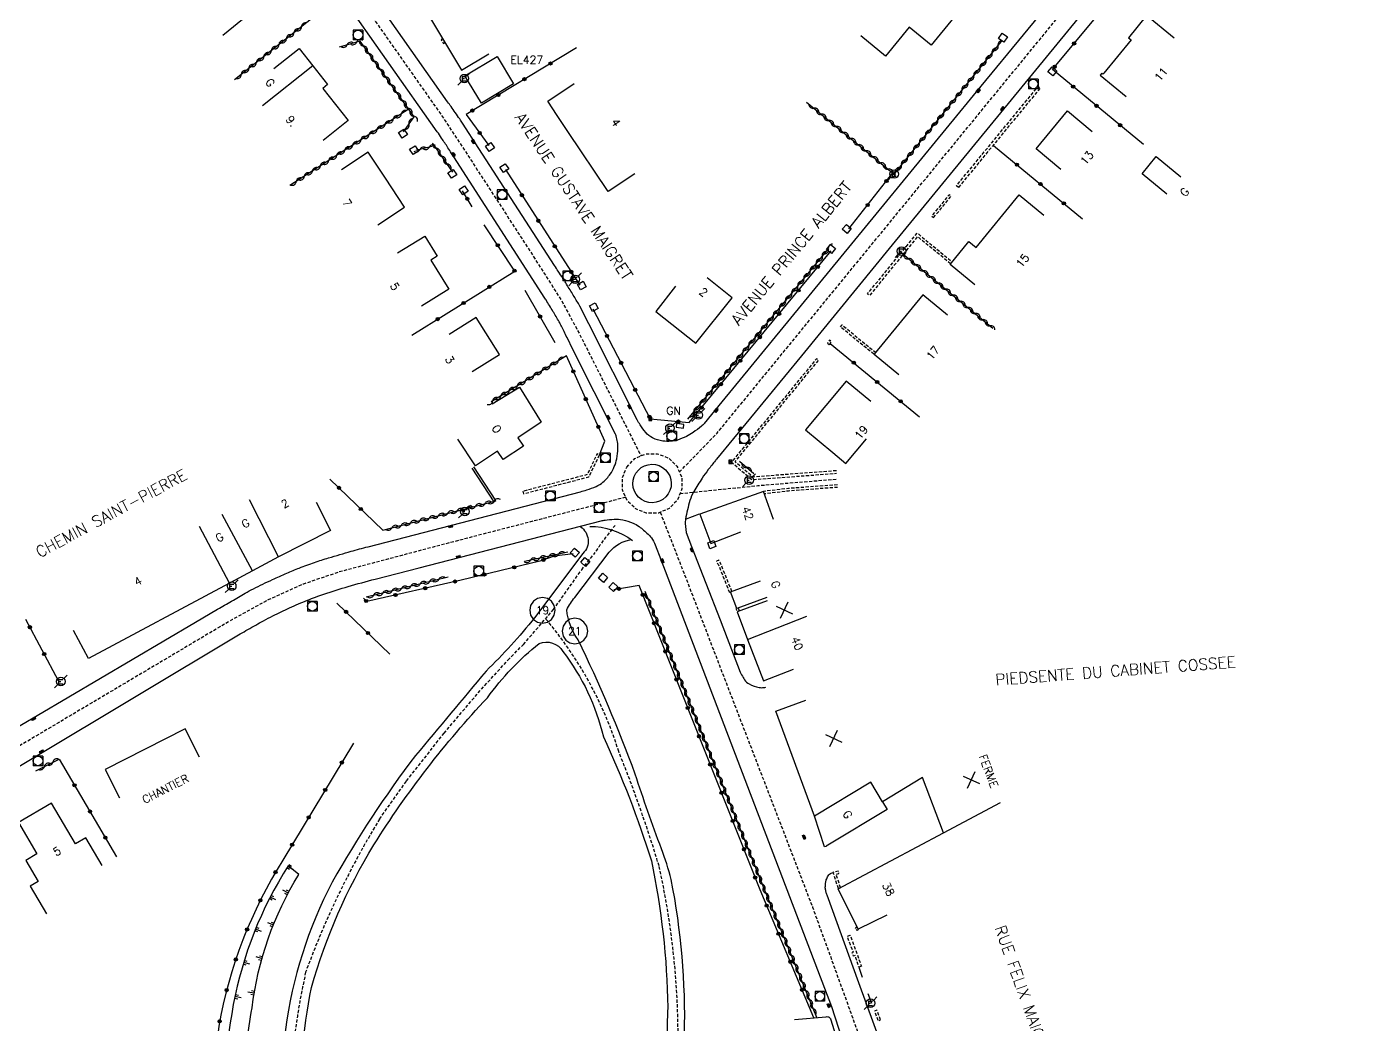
# Model space of a CAD drawing. Header units: millimetres. Extents: x 123000 to 124000, y 125000 to 126000.
# Drawn here: x 123790.9 to 124000, y 125604.5 to 125760.3 of the extents above; entities that cross this region are included whole.
import ezdxf
from ezdxf.enums import TextEntityAlignment as Align

# ---------------------------------------------------------------- set-up
doc = ezdxf.new("R2010")
doc.units = ezdxf.units.MM
doc.linetypes.add('DASHED', pattern=[0.75, 0.5, -0.25])
doc.layers.get('0').update_dxf_attribs({"linetype": 'CONTINUOUS'})
for name, color, linetype in [('W0001', 6, 'DASHED'), ('W0008', 7, 'CONTINUOUS'), ('W0100', 7, 'CONTINUOUS'), ('W0112', 1, 'DASHED'), ('W0211', 2, 'CONTINUOUS'), ('W0310', 3, 'CONTINUOUS'), ('W0322', 7, 'CONTINUOUS'), ('W0330', 7, 'CONTINUOUS'), ('W0400', 7, 'CONTINUOUS'), ('W0420', 7, 'CONTINUOUS'), ('W0471', 7, 'CONTINUOUS'), ('W0984', 7, 'CONTINUOUS'), ('W0989', 7, 'CONTINUOUS'), ('W0991', 7, 'CONTINUOUS'), ('W1102', 7, 'CONTINUOUS')]:
    doc.layers.add(name, color=color, linetype=linetype)
doc.styles.get("Standard").update_dxf_attribs({"font": 'romans.shx', "width": 0.85})

# ---------------------------------------------------------------- blocks, each defined once
blk = doc.blocks.new('t310o')
at = {"color": 0, "linetype": 'Continuous'}
for centre, start, end in [((-0.5, 0.38), 216.8699, 323.1304), ((0.5, -0.37), 36.8699, 143.1303)]:
    blk.add_arc(centre, 0.625, start, end, dxfattribs=at)
blk = doc.blocks.new('t322o')
at = {"color": 0, "linetype": 'Continuous'}
for radius in [0.25, 0.15]:
    blk.add_circle((0, 0), radius, dxfattribs=at)
blk = doc.blocks.new('t991o')
at = {"color": 0, "linetype": 'Continuous'}
for p, q in [((-1, 1), (1, -1)), ((-1, -1), (1, 1))]:
    blk.add_line(p, q, dxfattribs=at)
blk = doc.blocks.new('t112o')
at = {"color": 0, "linetype": 'Continuous'}
for p, q in [((-0.5, 0.5), (0.5, 0.5)), ((-0.5, -0.5), (-0.5, 0.5)), ((0.5, 0.5), (0.5, -0.5)), ((0.5, -0.5), (-0.5, -0.5))]:
    blk.add_line(p, q, dxfattribs=at)
blk = doc.blocks.new('T420')
for p, q in [((0.75, 0.75), (-0.75, 0.75)), ((-0.75, 0.75), (-0.75, -0.75)), ((0.75, 0.75), (0.75, -0.75)), ((0.75, -0.75), (-0.75, -0.75))]:
    blk.add_line(p, q)
blk.add_ellipse((0, 0), major_axis=(-0.53, 0.53), ratio=1, start_param=3.926991, end_param=10.210176)
blk = doc.blocks.new('T400')
for p, q in [((-0.15, 0.3), (0.15, 0.3)), ((-0.15, -0.25), (-0.15, 0.3)), ((-0.15, 0.15), (0.15, 0.15)), ((-0.15, 0), (0.15, 0)), ((0.15, 0.3), (0.15, -0.25)), ((-0.15, -0.15), (0.15, -0.15)), ((-0.15, -0.25), (-0.15, -0.3)), ((-0.15, -0.3), (0.15, -0.3)), ((0.15, -0.3), (0.15, -0.25))]:
    blk.add_line(p, q)
blk = doc.blocks.new('T471')
for p, q in [((-0.333334, 0.333334), (-0.333334, -0.333334)), ((-0.333334, 0.333334), (0.333334, 0.333334)), ((-0.333334, 0), (0, 0)), ((0.500001, 0.500001), (1.000002, 1.000002)), ((-0.500001, -0.500001), (-1.000002, -1.000002)), ((-0.333334, -0.333334), (0.333334, -0.333334))]:
    blk.add_line(p, q)
blk.add_ellipse((0, 0), major_axis=(0.471405, 0.471405), ratio=1, start_param=5.4977871438, end_param=11.780972451)
blk = doc.blocks.new('t330o')
at = {"color": 0, "linetype": 'Continuous'}
for p, q in [((0.25, -0.25), (-0.25, 0.25)), ((-0.25, -0.25), (0.25, 0.25)), ((-0.25, 0.25), (-0.25, -0.25)), ((0.25, 0.25), (-0.25, 0.25)), ((0.25, -0.25), (0.25, 0.25)), ((-0.25, -0.25), (0.25, -0.25)), ((-0.25, -0.25), (-0.25, -0.25))]:
    blk.add_line(p, q, dxfattribs=at)

msp = doc.modelspace()

# ---------------------------------------------------------------- linework, layer by layer
at = {"layer": 'W0001', "flags": 128}
for points in [[(123892.86, 125690.77), (123898.76, 125696.85), (123983.21, 125799.81), (123997.53, 125817.22), (124000, 125820.23)], [(123833.62, 125776.72), (123837.93, 125771.55), (123841.78, 125766.23), (123849.45, 125755.32), (123856, 125746.02), (123863.08, 125735.19), (123870.13, 125724.29), (123874.37, 125717.66), (123877.23, 125712.36), (123886.86, 125693.27)], [(123892.95, 125687.39), (123905.1, 125688.65), (123917.48, 125689.66)], [(123884.47, 125686.82), (123856.73, 125679.65), (123839.6, 125675.12), (123834.11, 125673.26), (123828.57, 125670.78), (123823.03, 125667.73), (123816.33, 125663.77), (123801.9, 125655.2), (123784.6, 125644.94), (123766.99, 125634.51), (123754.95, 125627.57), (123744.78, 125621.74)], [(123889.86, 125684.47), (123894.12, 125673.55), (123899.9, 125658.51), (123913.65, 125622.84), (123921.77, 125600.42), (123926.18, 125587.49), (123929.91, 125577.67), (123934.38, 125567.7), (123938.71, 125559.04), (123942.58, 125551.46), (123947.49, 125542), (123950.42, 125536.59), (123954.47, 125529.55), (123957.19, 125525.36), (123960.97, 125520), (123964.54, 125515.34), (123968.13, 125511.27), (123973.16, 125506.06), (123979.49, 125499.69), (123981.99, 125497.53), (123994.16, 125491.9), (124000, 125489.22)]]:
    msp.add_lwpolyline(points, dxfattribs=at)
msp.add_lwpolyline([(123884.62, 125691.53), (123885.9, 125692.86), (123887.6, 125693.59), (123889.44, 125693.62), (123891.15, 125692.94), (123892.48, 125691.66), (123893.21, 125689.97), (123893.24, 125688.12), (123892.56, 125686.41), (123891.28, 125685.08), (123889.59, 125684.35), (123887.74, 125684.32), (123886.03, 125685), (123884.7, 125686.28), (123883.97, 125687.97), (123883.94, 125689.82)], close=True, dxfattribs=at)
at = {"layer": 'W0001'}
for points in [[(123866.77, 125500, -0.119172), (123844.22, 125529.22, -0.084052), (123832.88, 125575.75, -0.088691), (123834.47, 125612.67, -0.048863), (123846.01, 125636.57), (123850.24, 125642.54), (123856.09, 125649.98), (123861.42, 125656.29), (123866.07, 125661.39), (123868.48, 125663.84), (123873.16, 125669.24), (123877.59, 125675.51), (123879.45, 125677.88, -0.02355), (123882.8, 125682.42, -0.02355)], [(123883.38, 125647.11, 0.100827), (123871.96, 125667.85, 0.100827)], [(123911.42, 125500, 0.05599), (123910.88, 125517.98, -0.003926), (123907.87, 125538.19), (123906.6, 125546.24), (123904.9, 125557.04), (123903.95, 125562.35), (123903.22, 125566.93), (123902.34, 125573.44), (123901.22, 125579.29), (123900.15, 125583.28, 0.152219), (123895.07, 125594.36, -0.239854), (123892.65, 125603.4, 0.052476), (123889.68, 125629.25, 0.022013), (123883.38, 125647.11, -0.670309)]]:
    msp.add_lwpolyline(points, format="xyb", dxfattribs=at)
at = {"layer": 'W0008', "flags": 128}
for points in [[(123971.11, 125781.09), (123943.02, 125746.86), (123926.1, 125726.25), (123911.93, 125708.88), (123898.63, 125692.75, 0.006056), (123898.48, 125692.55, 0.000829), (123897.37, 125691.14, 0.019583), (123896.41, 125689.81, 0.01321), (123895.13, 125687.74, 0.059662), (123894.5, 125686.29, 0.03187), (123893.82, 125683.4, 0.051546), (123893.78, 125682.7), (123893.91, 125681.31), (123894.77, 125679.13), (123899.24, 125667.67), (123902.37, 125659.52, 0.035474), (123902.58, 125659.09, 0.018956), (123903.05, 125658.32, 0.127073), (123903.76, 125657.67, 0.07325), (123905.33, 125657.12, 0.053168), (123905.75, 125657.09, 0.035714), (123906.37, 125657.15)], [(123953.15, 125767.1), (123939.93, 125750.99), (123918.09, 125724.36), (123899.5, 125701.71), (123896.75, 125698.35, -0.050262), (123896.32, 125697.93, -0.01848), (123895.01, 125696.94, -0.040938), (123893.96, 125696.33, -0.032675), (123892.55, 125695.76, -0.060341), (123891.54, 125695.56, -0.048803), (123890.28, 125695.59, -0.086922), (123888.67, 125696.08, -0.106051), (123887.6, 125696.95, -0.020698), (123886.73, 125698.12, -0.032905), (123886.27, 125698.91), (123878.7, 125713.89), (123877.3, 125716.65, 0.015687), (123877.08, 125717.05, 0.004035), (123876.17, 125718.56, 0.001937), (123875.1, 125720.29, 0.004781), (123874.66, 125720.99, 0.002306), (123873.93, 125722.1, -0.002801), (123873.34, 125723.02), (123861.54, 125741.29), (123858.99, 125745.21, 0.005653), (123858.54, 125745.89, 0.003764), (123857.85, 125746.88, 0.001472), (123857.19, 125747.81, -0.001782), (123856.65, 125748.57), (123841.6, 125769.99, 0.00565)], [(123774.67, 125642.28), (123792.52, 125652.73), (123817.26, 125667.34), (123820.72, 125669.34, 0.001278), (123822.91, 125670.61, -0.001343), (123825, 125671.82, -0.015267), (123826.31, 125672.53, -0.006874), (123829.28, 125673.96, -0.007394), (123831.53, 125674.97, -0.008659), (123833.48, 125675.77, -0.009355), (123835.85, 125676.64, -0.010215), (123838.06, 125677.36, -0.00428), (123841.57, 125678.38, -0.005733), (123844.21, 125679.1), (123877.41, 125687.69, 0.018537), (123878.38, 125687.97, 0.012086), (123879.83, 125688.51, 0.084793), (123880.92, 125689.17, 0.063503), (123882.05, 125690.43, 0.051062), (123882.69, 125691.6, 0.052883), (123883.06, 125692.82, 0.035457), (123883.25, 125694.45, 0.057303), (123883.18, 125695.47, 0.016616), (123882.98, 125696.4, 0.05417), (123882.87, 125696.68), (123876.22, 125709.91), (123875.3, 125711.75, -0.001354), (123874.84, 125712.7, 0.001505), (123874.42, 125713.55, 0.011291), (123874.08, 125714.21, 0.008452), (123873.59, 125715.06, 0.004036), (123873.11, 125715.85, -0.003538), (123872.56, 125716.75, -0.004174), (123872.04, 125717.63, 0.012753), (123871.86, 125717.92), (123857.61, 125739.95, -0.003637), (123857.25, 125740.51, 0.002281), (123856.69, 125741.4, 0.004461), (123855.71, 125742.89, 0.006523), (123855.03, 125743.9), (123839.91, 125765.4, -0.005422)], [(123779.48, 125638.71), (123791.73, 125646.05), (123824.24, 125665.48, -0.006395), (123825.45, 125666.18, -0.003196), (123827.89, 125667.54, -0.010446), (123829.35, 125668.3, -0.005933), (123831.96, 125669.55, -0.013427), (123834.74, 125670.75, -0.014709), (123837.33, 125671.7, -0.00948), (123841.13, 125672.89, -0.008675), (123845.32, 125674.04), (123852.2, 125675.79), (123880.64, 125683.14, -0.033263), (123881.24, 125683.25, -0.014148), (123882.67, 125683.38, -0.06547), (123884, 125683.29, -0.051749), (123885.61, 125682.79, -0.055482), (123886.55, 125682.25, -0.03278), (123887.96, 125681.08, -0.055428), (123888.48, 125680.47, -0.03618), (123889.09, 125679.4), (123889.95, 125677.11), (123916.6, 125607.31), (123921.58, 125591.99, 0.000372)], [(123924.46, 125601.19), (123920.87, 125610.99), (123915.92, 125624.71, -0.023596), (123915.78, 125625.15, -0.019481), (123915.66, 125625.7, -0.053398), (123915.65, 125625.95, -0.019989), (123915.7, 125626.6, -0.053814), (123915.81, 125627.1, -0.041359), (123916.08, 125627.71, -0.117898), (123916.32, 125627.97, -0.070293), (123916.85, 125628.24)]]:
    msp.add_lwpolyline(points, format="xyb", dxfattribs=at)
msp.add_lwpolyline([(123886.07, 125690.6, -1), (123891.11, 125687.34, -1)], format="xyb", close=True, dxfattribs=at)
msp.add_lwpolyline([(123893.82, 125683.4), (123896.02, 125684.24)], dxfattribs=at)
at = {"layer": 'W0008'}
for points in [[(123877.4, 125682.2, -0.483384), (123877.79, 125678.06), (123870.23, 125668.01, -0.029776), (123862.65, 125659.67, -0.000427), (123851.65, 125646.51, 0.035241), (123838.63, 125626.73, 0.088033), (123831.3, 125603.71, 0.048127), (123830.8, 125579.13, 0.040004), (123834.12, 125555.54, 0.032488), (123841.18, 125531.83, 0.105276), (123853.57, 125510.81, 0.062274), (123864.73, 125500, 0.965898)], [(123878.87, 125682.28, -0.155666), (123885.55, 125680.09, -0.155666)], [(123890.05, 125631.93, -0.012514), (123885.96, 125643.58, 0.024315), (123877.05, 125664.54, -0.134086), (123875.26, 125669.25, -0.059533), (123876.51, 125671.18), (123881.9, 125678.23, -0.198662), (123885.39, 125680.21)], [(123840.51, 125542.84, -0.032438), (123835.26, 125565.62, -0.02573), (123833.25, 125589.58, -0.043633), (123835.38, 125610.29, -0.067615), (123845.13, 125632.56, -0.048958), (123862.88, 125655.52, -0.070822), (123870.96, 125663.99, -0.378066), (123874.65, 125662.74, -0.105666), (123880.98, 125649.43, -0.032801), (123888.48, 125630.05, -0.04717), (123891.05, 125607.15, 0.08089), (123891.98, 125596.37, 0.09953), (123895.75, 125590.91, -0.092814), (123900.12, 125580.11, -0.03303), (123902.38, 125564.66, -0.009566), (123905.88, 125544.09, -0.019999), (123908.88, 125524.2, -0.01323), (123910.57, 125507.86, -0.070132), (123910.07, 125500, 2.583522)], [(123912.71, 125500, 0.091199), (123912.02, 125517.03, 0.006178), (123906.35, 125554.03, 0.019318), (123901.83, 125580.9, -0.069563), (123900.09, 125588.57, 0.162255), (123896.92, 125594.66, -0.157018), (123893.65, 125602.96, 0.054841), (123891.57, 125627.15, 0.025598), (123890.05, 125631.93, -0.000944)]]:
    msp.add_lwpolyline(points, format="xyb", dxfattribs=at)
at = {"layer": 'W0100', "flags": 128}
for points in [[(123813.81, 125770.3), (123817.69, 125773.45), (123820.35, 125770.18), (123819.45, 125769.45), (123825.43, 125762.08), (123821.55, 125758.93)], [(123935.89, 125769.86), (123939.76, 125766.69), (123932.18, 125757.42), (123928.74, 125760.23), (123925.05, 125755.7), (123921.18, 125758.87)], [(123857.62, 125765.21), (123853.34, 125762.63), (123858.82, 125753.5), (123863.11, 125756.07)], [(123970.14, 125758.48), (123965.85, 125762.04), (123963, 125758.58), (123963.43, 125758.22), (123959.14, 125753.04), (123959.03, 125752.9), (123958.84, 125753.06), (123958.6, 125752.75), (123962.63, 125749.42)], [(123829.52, 125753.77), (123833.44, 125756.87), (123835.58, 125754.17), (123837.87, 125751.28), (123837.87, 125751.28), (123837.13, 125750.66), (123841.11, 125745.63), (123837.19, 125742.53)], [(123885.87, 125737.32), (123881.72, 125734.55), (123875.45, 125743.92), (123873.78, 125746.42), (123872.28, 125748.66), (123876.44, 125751.44)], [(123952.43, 125738.02), (123948.58, 125741.2), (123953.49, 125747.14), (123957.34, 125743.95)], [(123845.74, 125729.37), (123849.91, 125732.13), (123846.93, 125736.63), (123844.23, 125740.72), (123840.06, 125737.97)], [(123968.99, 125734.15), (123965.13, 125737.33), (123967.34, 125740.02), (123971.21, 125736.85)], [(123939, 125720.01), (123935.14, 125723.18), (123938.08, 125726.76), (123939.21, 125725.83), (123945.95, 125734.02), (123949.81, 125730.85)], [(123848.84, 125724.97), (123853.1, 125727.59), (123855.02, 125724.46), (123854.02, 125723.84), (123856.82, 125719.29), (123852.56, 125716.67)], [(123892.26, 125719.77), (123889.15, 125715.85), (123895.4, 125710.88), (123901.08, 125717.95), (123897.18, 125721.08)], [(123934.75, 125715.27), (123930.89, 125718.45), (123923.26, 125709.17), (123927.13, 125706)], [(123860.49, 125706.47), (123864.73, 125709.11), (123861.13, 125714.88), (123856.89, 125712.24)], [(123922.74, 125701.75), (123918.91, 125704.96), (123912.56, 125697.37), (123916.84, 125693.79), (123918.85, 125692.1), (123922.07, 125695.93)], [(123863.63, 125701.39), (123867.9, 125704), (123871.26, 125698.52), (123867.62, 125696.11), (123868.48, 125694.82), (123865.3, 125692.71), (123864.44, 125694.01), (123861, 125691.73), (123858.24, 125695.9)], [(123860.41, 125691.34), (123863.87, 125686.1), (123864.2, 125686.33), (123860.74, 125691.56)], [(123836.1, 125686.07), (123838.36, 125681.61), (123830.25, 125677.5), (123826.14, 125675.32), (123822.59, 125673.43), (123800.55, 125661.63), (123798.19, 125666.04)], [(123907.55, 125683.36), (123905.99, 125687.73), (123896.04, 125684.19), (123897.78, 125679.62), (123902.45, 125681.41)], [(123906.51, 125671.19), (123901.83, 125669.43), (123900.86, 125672.03), (123905.54, 125673.78)], [(123906.59, 125670.64), (123901.89, 125668.91), (123903.48, 125664.61), (123906.01, 125658.14), (123910.67, 125659.96)], [(123925.28, 125621.58), (123920.81, 125619.36), (123917.68, 125625.66), (123934.12, 125634.41), (123930.84, 125643.06), (123924.58, 125639.27), (123925.31, 125638.07), (123916.33, 125632.64), (123915.81, 125632.33), (123915.83, 125632.29), (123915.54, 125632.22), (123913.98, 125637.03), (123907.93, 125653.42), (123912.62, 125655.15)], [(123817.89, 125646.23), (123815.62, 125650.68), (123803.13, 125644.32), (123805.4, 125639.87)], [(123802.68, 125629.34), (123800.14, 125633.65), (123798.52, 125632.69), (123794.76, 125639.07), (123789.59, 125636.03), (123792.49, 125631.12), (123790.75, 125630.09), (123792.68, 125626.82), (123791.45, 125626.09), (123793.99, 125621.78)]]:
    msp.add_lwpolyline(points, dxfattribs=at)
for points in [[(123861.94, 125748.36), (123859.36, 125752.64), (123864.38, 125755.66), (123866.96, 125751.39)], [(123892.34, 125697.75), (123893.48, 125697.6), (123893.56, 125698.19), (123892.42, 125698.35)]]:
    msp.add_lwpolyline(points, close=True, dxfattribs=at)
msp.add_lwpolyline([(123910.82, 125605.27), (123915.8, 125605.71, -0.098717), (123916.07, 125605.71, -0.131584), (123916.25, 125605.62, -0.033277), (123916.42, 125605.45, -0.101013), (123916.45, 125605.38), (123917.31, 125602.75), (123918.98, 125596.42), (123919.12, 125596.47), (123919.27, 125595.86), (123914.3, 125594.55)], format="xyb", dxfattribs=at)
at = {"layer": 'W0112', "flags": 128}
for points in [[(123855.87, 125758.41), (123855.62, 125758.25), (123855.99, 125757.68), (123856.22, 125757.84)], [(123935.22, 125723.28), (123930.07, 125727.52), (123922.54, 125718.31), (123922.23, 125718.56), (123930.01, 125728.08), (123935.48, 125723.58)], [(123923.23, 125709.14), (123918, 125713.43), (123918.26, 125713.74), (123923.49, 125709.45)], [(123917.38, 125690.96), (123904.34, 125689.98), (123901.55, 125692.35), (123914.59, 125708.21), (123914.28, 125708.46), (123900.99, 125692.3), (123904.2, 125689.57), (123917.41, 125690.56)], [(123917.55, 125688.76), (123909.89, 125688.19), (123905.99, 125687.73)], [(123917.58, 125688.37), (123909.92, 125687.79), (123906.13, 125687.34)], [(123901.06, 125672.1), (123899.24, 125676.63), (123899.17, 125676.67), (123899.04, 125676.98), (123898.67, 125676.83), (123898.84, 125676.4), (123898.92, 125676.35), (123900.71, 125671.89), (123900.88, 125671.96)], [(123901.81, 125669.5), (123901.67, 125669.44), (123901.89, 125668.91)], [(123902.27, 125669.05), (123902.07, 125669.52)], [(123918.04, 125625.85), (123917.36, 125627.95), (123917.78, 125628.06), (123917.68, 125628.45), (123916.85, 125628.24), (123917.68, 125625.66)], [(123920.8, 125619.37), (123920.64, 125619.17), (123920.33, 125619.41), (123920.6, 125619.76)]]:
    msp.add_lwpolyline(points, dxfattribs=at)
for points in [[(123936.45, 125735.2), (123936.14, 125735.46), (123948.91, 125750.98), (123949.22, 125750.72)], [(123932.57, 125730.5), (123935.3, 125733.81), (123934.99, 125734.06), (123932.27, 125730.75)], [(123916.29, 125710.64), (123916.65, 125711.13), (123916.33, 125711.37), (123915.97, 125710.88)], [(123868.41, 125687.75), (123868.51, 125687.37), (123878.73, 125690.01), (123880.38, 125693.45), (123880.01, 125693.62), (123878.45, 125690.35)], [(123921.28, 125613.59), (123920.89, 125613.47), (123920.44, 125614.9), (123920.33, 125615.25), (123920.07, 125615.17), (123919.84, 125615.71), (123920.03, 125615.8), (123919.57, 125616.92), (123919.1, 125618.28), (123919.55, 125618.43)], [(123924.28, 125605.22), (123923.72, 125606.71), (123923.34, 125606.57), (123923.9, 125605.08)]]:
    msp.add_lwpolyline(points, close=True, dxfattribs=at)
at = {"layer": 'W0211'}
for p, q in [((123832.26, 125629.16), (123831.84, 125629.43)), ((123831.95, 125628.68), (123831.53, 125628.94)), ((123832.53, 125628.65), (123831.69, 125629.19)), ((123830.85, 125625.51), (123831.74, 125625.05)), ((123831.43, 125625.53), (123831.87, 125625.3)), ((123829.25, 125623.92), (123828.81, 125624.15)), ((123829.83, 125623.94), (123828.94, 125624.4)), ((123829.52, 125624.43), (123829.07, 125624.66)), ((123831.16, 125625.02), (123831.6, 125624.79)), ((123826.99, 125618.94), (123826.53, 125619.12)), ((123827.56, 125619.01), (123826.64, 125619.39)), ((123827.21, 125619.47), (123826.75, 125619.66)), ((123828.5, 125620.41), (123829.43, 125620.04)), ((123828.86, 125619.96), (123829.32, 125619.77)), ((123829.07, 125620.49), (123829.53, 125620.31)), ((123826.69, 125615.09), (123827.65, 125614.82)), ((123827.09, 125614.67), (123827.57, 125614.54)), ((123827.25, 125615.23), (123827.73, 125615.09)), ((123825.18, 125613.77), (123824.71, 125613.92)), ((123825.75, 125613.9), (123824.79, 125614.19)), ((123825.35, 125614.32), (123824.87, 125614.47)), ((123823.85, 125608.47), (123823.36, 125608.57)), ((123824.39, 125608.65), (123823.42, 125608.85)), ((123823.96, 125609.03), (123823.47, 125609.13)), ((123825.45, 125609.61), (123826.43, 125609.44)), ((123825.89, 125609.24), (123826.39, 125609.15)), ((123825.99, 125609.81), (123826.48, 125609.72))]:
    msp.add_line(p, q, dxfattribs=at)
msp.add_lwpolyline([(123857.45, 125500, -0.10746), (123843.44, 125516.3, -0.082973), (123834.06, 125536.22, -0.045667), (123829.21, 125557.54, 0.058066), (123827.02, 125570.19, -0.017167), (123825.82, 125584.1, 0.016153), (123825.02, 125595.82, -0.043468), (123826.09, 125607.08, -0.106422), (123833.39, 125627.94), (123831.72, 125629.25, 0.095369), (123823.17, 125607.61, 0.070619), (123822.09, 125584.37, 0.044006), (123824.36, 125562.44, -0.048123), (123825.89, 125553.98, -0.306994), (123824.7, 125550.27, -0.038426), (123815.35, 125547.95, 0.032498), (123802.04, 125544.81, 6.703249)], format="xyb", dxfattribs=at)
at = {"layer": 'W0310', "flags": 128}
for points in [[(123836.17, 125762.14), (123823.33, 125751.98)], [(123849.73, 125743.88), (123851.42, 125746.24), (123842.98, 125758.04), (123839.68, 125757.11)], [(123912.7, 125748.51), (123926.41, 125737.29), (123943.35, 125758.2)], [(123850.66, 125747.46), (123832, 125735.49)], [(123857.46, 125737.59), (123854.57, 125741.79), (123854.59, 125741.69), (123851.67, 125740.97)], [(123894.17, 125698.99), (123916.16, 125725.61)], [(123927.48, 125725.02), (123941.8, 125713.24)], [(123875.2, 125708.9), (123863.44, 125701.7)], [(123904.5, 125690.5), (123902.25, 125692.41)], [(123846.5, 125681.67), (123864.04, 125686.22)], [(123875.43, 125678.26), (123868.65, 125676.8)], [(123856.73, 125674.36), (123843.9, 125671.23)], [(123914.35, 125605.58), (123906.03, 125625.85), (123887.5, 125672.09)], [(123792.31, 125644.11), (123795.94, 125645.94)]]:
    msp.add_lwpolyline(points, dxfattribs=at)
at = {"layer": 'W0322', "flags": 128}
for points in [[(123965.37, 125741.89), (123951.12, 125753.61), (123960.74, 125765.15)], [(123876.78, 125757), (123859.53, 125746.6), (123863.08, 125741.74)], [(123941.92, 125741.77), (123955.84, 125730.31)], [(123865.68, 125737.98), (123877.29, 125719.94)], [(123919.34, 125728.72), (123926.19, 125737.47)], [(123860.5, 125732.15), (123858.95, 125734.69)], [(123851.07, 125712.13), (123867.13, 125722.14), (123862.37, 125729.36)], [(123879.35, 125716.22), (123888.31, 125699.08), (123894.38, 125698.47), (123916.55, 125725.29)], [(123873.43, 125710.92), (123868.78, 125719.11)], [(123880.38, 125693.45), (123881.21, 125695.56), (123875.2, 125708.9)], [(123916.43, 125710.85), (123930.39, 125699.37)], [(123846.5, 125681.67), (123838.25, 125689.67)], [(123876.25, 125677.98), (123873.31, 125677.64), (123871.06, 125676.83), (123858.75, 125673.89), (123844.02, 125670.54), (123843.49, 125671.05)], [(123913.87, 125605.54), (123905.47, 125625.5), (123886.55, 125673.05), (123882.62, 125672.38)], [(123847.6, 125662.32), (123839.36, 125670.31)], [(123795.87, 125658.16), (123790.75, 125667.73)], [(123795.94, 125645.94), (123804.94, 125630.68)], [(123920.89, 125613.47), (123921.4, 125611.88)], [(123922.32, 125609.35), (123922.85, 125607.82)]]:
    msp.add_lwpolyline(points, dxfattribs=at)
at = {"layer": 'W0322'}
msp.add_lwpolyline([(123841.95, 125648.42), (123830.91, 125630.18, 0.095901), (123820.89, 125604.24, 0.072501), (123821.49, 125575.42, -0.030384), (123824.37, 125552.02), (123808.5, 125548.12), (123803.41, 125546.42)], format="xyb", dxfattribs=at)
for centre, radius in [((123840.12, 125645.4), 0.25), ((123840.12, 125645.4), 0.15), ((123837.53, 125641.12), 0.25), ((123837.53, 125641.12), 0.15), ((123834.94, 125636.85), 0.25), ((123834.94, 125636.85), 0.15), ((123832.35, 125632.57), 0.25), ((123832.35, 125632.57), 0.15), ((123829.76, 125628.29), 0.25), ((123829.76, 125628.29), 0.15), ((123827.39, 125623.89), 0.25), ((123827.39, 125623.89), 0.15), ((123825.32, 125619.34), 0.25), ((123825.32, 125619.34), 0.15), ((123823.56, 125614.66), 0.25), ((123823.56, 125614.66), 0.15), ((123822.13, 125609.87), 0.25), ((123822.13, 125609.87), 0.15), ((123821.03, 125604.99), 0.25), ((123821.03, 125604.99), 0.15)]:
    msp.add_circle(centre, radius, dxfattribs=at)
at = {"layer": 'W1102', "flags": 128}
for points in [[(123835.58, 125754.17), (123827.74, 125747.96)], [(123830.25, 125677.5), (123825.72, 125686.42)], [(123826.14, 125675.32), (123821.45, 125684.14)], [(123822.59, 125673.43), (123817.9, 125682.26)], [(123903.48, 125664.61), (123912.79, 125668.26)], [(123924.58, 125639.27), (123922.74, 125642.32), (123913.98, 125637.03)], [(123934.12, 125634.41), (123943.02, 125639.14)]]:
    msp.add_lwpolyline(points, dxfattribs=at)
for points in [[(123873.47, 125669.17), (123873.31, 125669.93), (123872.88, 125670.58), (123872.23, 125671.02), (123871.47, 125671.17), (123870.7, 125671.02), (123870.05, 125670.58), (123869.62, 125669.93), (123869.47, 125669.17), (123869.62, 125668.4), (123870.05, 125667.75), (123870.7, 125667.32), (123871.47, 125667.17), (123872.23, 125667.32), (123872.88, 125667.75), (123873.31, 125668.4)], [(123878.53, 125665.92), (123878.38, 125666.68), (123877.94, 125667.33), (123877.29, 125667.77), (123876.53, 125667.92), (123875.76, 125667.77), (123875.11, 125667.33), (123874.68, 125666.68), (123874.53, 125665.92), (123874.68, 125665.15), (123875.11, 125664.5), (123875.76, 125664.07), (123876.53, 125663.92), (123877.29, 125664.07), (123877.94, 125664.5), (123878.38, 125665.15)]]:
    msp.add_lwpolyline(points, close=True, dxfattribs=at)

# ---------------------------------------------------------------- block references
at = {"layer": 'W0112'}
for p, rotation in [((123943.41, 125758.57), 56.14906060111201), ((123951.14, 125753.31), 229.437052008248), ((123849.68, 125743.6), 122.7190989929383), ((123851.4, 125741.02), 122.5089263877334), ((123863.26, 125741.52), 304.1233696016112), ((123865.5, 125738.21), 304.4628832195285), ((123857.39, 125737.33), 123.5710750347143), ((123859.16, 125734.76), 123.9185429347169), ((123919.01, 125728.72), 49.97481499681406), ((123916.53, 125725.59), 52.03396488382018), ((123877.62, 125719.87), 299.2691537089786), ((123879.48, 125716.5), 298.3788842617136), ((123897.92, 125679.43), 290.3363251009789), ((123876.52, 125678.17), 138.2982342066637), ((123878.14, 125676.73), 137.8117272567224), ((123880.94, 125674.24), 138.3749905133238), ((123882.52, 125672.82), 137.8876215405049)]:
    msp.add_blockref('t112o', p, dxfattribs=dict(at, rotation=rotation))
at = {"layer": 'W0310'}
for p, rotation in [((123833.82, 125760.28), 218.3794690214474), ((123831.46, 125758.42), 218.3794690214474), ((123832.64, 125759.35), 218.3794690214474), ((123829.11, 125756.56), 218.3794690214474), ((123830.29, 125757.49), 218.3794690214474), ((123840.96, 125757.47), 195.78277837248), ((123842.41, 125757.88), 195.78277837248), ((123843.51, 125757.3), 125.5725211878753), ((123844.38, 125756.08), 125.5725211878753), ((123941.71, 125756.16), 50.97524837609695), ((123942.65, 125757.33), 50.97524837609695), ((123826.76, 125754.69), 218.3794690214474), ((123827.94, 125755.63), 218.3794690214474), ((123845.25, 125754.86), 125.5725211878753), ((123939.82, 125753.83), 50.97524837609695), ((123940.76, 125755), 50.97524837609695), ((123824.41, 125752.83), 218.3794690214474), ((123825.58, 125753.76), 218.3794690214474), ((123846.12, 125753.64), 125.5725211878753), ((123847, 125752.42), 125.5725211878753), ((123938.87, 125752.67), 50.97524837609695), ((123847.87, 125751.2), 125.5725211878753), ((123848.74, 125749.98), 125.5725211878753), ((123936.98, 125750.34), 50.97524837609695), ((123937.93, 125751.5), 50.97524837609695), ((123849.61, 125748.76), 125.5725211878753), ((123850.49, 125747.54), 125.5725211878753), ((123935.09, 125748.01), 50.97524837609695), ((123936.04, 125749.17), 50.97524837609695), ((123848.14, 125745.84), 212.6857402014076), ((123849.4, 125746.65), 212.6857402014076), ((123851.36, 125746.32), 125.5725211878753), ((123913.86, 125747.56), 320.7241462309153), ((123915.02, 125746.61), 320.7241462309153), ((123916.19, 125745.66), 320.7241462309153), ((123933.21, 125745.68), 50.97524837609695), ((123934.15, 125746.84), 50.97524837609695), ((123845.61, 125744.22), 212.6857402014076), ((123846.87, 125745.03), 212.6857402014076), ((123850.61, 125745.1), 54.35174755053177), ((123917.35, 125744.71), 320.7241462309153), ((123918.51, 125743.76), 320.7241462309153), ((123932.26, 125744.51), 50.97524837609695), ((123841.82, 125741.79), 212.6857402014076), ((123843.09, 125742.6), 212.6857402014076), ((123844.35, 125743.41), 212.6857402014076), ((123854.91, 125741.3), 124.5187259743308), ((123919.67, 125742.81), 320.7241462309153), ((123920.83, 125741.86), 320.7241462309153), ((123930.37, 125742.18), 50.97524837609695), ((123931.32, 125743.34), 50.97524837609695), ((123839.3, 125740.17), 212.6857402014076), ((123840.56, 125740.98), 212.6857402014076), ((123852.34, 125741.13), 193.955714369208), ((123853.8, 125741.5), 193.955714369208), ((123855.76, 125740.06), 124.5187259743308), ((123921.99, 125740.91), 320.7241462309153), ((123923.15, 125739.96), 320.7241462309153), ((123928.48, 125739.85), 50.97524837609695), ((123929.43, 125741.01), 50.97524837609695), ((123835.51, 125737.74), 212.6857402014076), ((123836.77, 125738.55), 212.6857402014076), ((123838.04, 125739.36), 212.6857402014076), ((123856.61, 125738.83), 124.5187259743308), ((123924.31, 125739.01), 320.7241462309153), ((123925.47, 125738.06), 320.7241462309153), ((123926.59, 125737.52), 50.97524837609695), ((123927.54, 125738.68), 50.97524837609695), ((123832.99, 125736.12), 212.6857402014076), ((123834.25, 125736.93), 212.6857402014076), ((123916.14, 125725.58), 50.43032377219087), ((123914.23, 125723.27), 50.43032377219087), ((123915.19, 125724.43), 50.43032377219087), ((123928.64, 125724.07), 320.5615692702344), ((123929.8, 125723.12), 320.5615692702344), ((123912.32, 125720.96), 50.43032377219087), ((123913.28, 125722.12), 50.43032377219087), ((123930.96, 125722.16), 320.5615692702344), ((123932.11, 125721.21), 320.5615692702344), ((123910.41, 125718.65), 50.43032377219087), ((123911.37, 125719.8), 50.43032377219087), ((123933.27, 125720.26), 320.5615692702344), ((123934.43, 125719.31), 320.5615692702344), ((123908.5, 125716.33), 50.43032377219087), ((123909.45, 125717.49), 50.43032377219087), ((123935.59, 125718.35), 320.5615692702344), ((123936.75, 125717.4), 320.5615692702344), ((123937.91, 125716.45), 320.5615692702344), ((123907.54, 125715.18), 50.43032377219087), ((123939.07, 125715.49), 320.5615692702344), ((123940.22, 125714.54), 320.5615692702344), ((123905.63, 125712.87), 50.43032377219087), ((123906.59, 125714.02), 50.43032377219087), ((123941.38, 125713.59), 320.5615692702344), ((123903.72, 125710.55), 50.43032377219087), ((123904.68, 125711.71), 50.43032377219087), ((123873.92, 125708.11), 211.4801206904247), ((123901.81, 125708.24), 50.43032377219087), ((123902.77, 125709.4), 50.43032377219087), ((123871.36, 125706.55), 211.4801206904247), ((123872.64, 125707.33), 211.4801206904247), ((123899.9, 125705.93), 50.43032377219087), ((123900.85, 125707.08), 50.43032377219087), ((123867.52, 125704.2), 211.4801206904247), ((123868.8, 125704.98), 211.4801206904247), ((123870.08, 125705.76), 211.4801206904247), ((123898.94, 125704.77), 50.43032377219087), ((123863.68, 125701.85), 211.4801206904247), ((123864.96, 125702.63), 211.4801206904247), ((123866.24, 125703.41), 211.4801206904247), ((123897.03, 125702.46), 50.43032377219087), ((123897.99, 125703.62), 50.43032377219087), ((123895.12, 125700.15), 50.43032377219087), ((123896.08, 125701.3), 50.43032377219087), ((123903.36, 125691.47), 139.6849293094064), ((123861.02, 125685.43), 14.52555575249629), ((123862.47, 125685.81), 14.52555575249629), ((123863.92, 125686.19), 14.52555575249629), ((123853.76, 125683.55), 14.52555575249629), ((123855.21, 125683.93), 14.52555575249629), ((123856.66, 125684.31), 14.52555575249629), ((123858.12, 125684.68), 14.52555575249629), ((123859.57, 125685.06), 14.52555575249629), ((123847.95, 125682.05), 14.52555575249629), ((123849.4, 125682.42), 14.52555575249629), ((123850.85, 125682.8), 14.52555575249629), ((123852.31, 125683.18), 14.52555575249629), ((123869.57, 125676.99), 192.1468379330136), ((123871.03, 125677.31), 192.1468379330136), ((123872.5, 125677.63), 192.1468379330136), ((123873.97, 125677.94), 192.1468379330136), ((123850.9, 125672.94), 193.7136979364816), ((123852.35, 125673.3), 193.7136979364816), ((123853.81, 125673.65), 193.7136979364816), ((123855.27, 125674.01), 193.7136979364816), ((123845.07, 125671.52), 193.7136979364816), ((123846.53, 125671.87), 193.7136979364816), ((123847.98, 125672.23), 193.7136979364816), ((123849.44, 125672.58), 193.7136979364816), ((123887.96, 125670.95), 111.8382903106625), ((123888.52, 125669.56), 111.8382903106625), ((123889.07, 125668.17), 111.8382903106625), ((123889.63, 125666.77), 111.8382903106625), ((123890.19, 125665.38), 111.8382903106625), ((123890.75, 125663.99), 111.8382903106625), ((123891.31, 125662.6), 111.8382903106625), ((123891.86, 125661.2), 111.8382903106625), ((123892.42, 125659.81), 111.8382903106625), ((123892.98, 125658.42), 111.8382903106625), ((123893.54, 125657.03), 111.8382903106625), ((123894.1, 125655.64), 111.8382903106625), ((123894.65, 125654.24), 111.8382903106625), ((123895.21, 125652.85), 111.8382903106625), ((123895.77, 125651.46), 111.8382903106625), ((123896.33, 125650.07), 111.8382903106625), ((123896.89, 125648.67), 111.8382903106625), ((123897.44, 125647.28), 111.8382903106625), ((123794.99, 125645.46), 26.68920653620922), ((123898, 125645.89), 111.8382903106625), ((123793.65, 125644.78), 26.68920653620922), ((123898.56, 125644.5), 111.8382903106625), ((123899.12, 125643.1), 111.8382903106625), ((123899.68, 125641.71), 111.8382903106625), ((123900.23, 125640.32), 111.8382903106625), ((123900.79, 125638.93), 111.8382903106625), ((123901.35, 125637.53), 111.8382903106625), ((123901.91, 125636.14), 111.8382903106625), ((123902.47, 125634.75), 111.8382903106625), ((123903.02, 125633.36), 111.8382903106625), ((123903.58, 125631.96), 111.8382903106625), ((123904.14, 125630.57), 111.8382903106625), ((123904.7, 125629.18), 111.8382903106625), ((123905.26, 125627.79), 111.8382903106625), ((123905.81, 125626.4), 111.8382903106625), ((123906.38, 125625.01), 112.3192538228147), ((123906.95, 125623.62), 112.3192538228147), ((123907.52, 125622.23), 112.3192538228147), ((123908.09, 125620.84), 112.3192538228147), ((123908.66, 125619.46), 112.3192538228147), ((123909.23, 125618.07), 112.3192538228147), ((123909.8, 125616.68), 112.3192538228147), ((123910.37, 125615.29), 112.3192538228147), ((123910.94, 125613.91), 112.3192538228147), ((123911.51, 125612.52), 112.3192538228147), ((123912.08, 125611.13), 112.3192538228147), ((123912.65, 125609.74), 112.3192538228147), ((123913.22, 125608.35), 112.3192538228147), ((123913.78, 125606.97), 112.3192538228147)]:
    msp.add_blockref('t310o', p, dxfattribs=dict(at, rotation=rotation))
at = {"layer": 'W0322'}
for p, rotation in [((123954.52, 125757.68), 50.19373132672398), ((123872.72, 125754.55), 211.0843292566252), ((123951.48, 125754.04), 50.19373132672398), ((123868.65, 125752.1), 211.0843292566252), ((123954.36, 125750.94), 140.5615692702613), ((123864.58, 125749.65), 211.0843292566252), ((123860.51, 125747.2), 211.0843292566252), ((123958.03, 125747.93), 140.5615692702613), ((123961.7, 125744.91), 140.5615692702613), ((123861.66, 125743.69), 306.1636343773547), ((123945.59, 125738.75), 320.5615692702995), ((123925.2, 125736.2), 51.94793952365249), ((123949.26, 125735.73), 320.5615692702995), ((123868.25, 125733.99), 302.7688602885904), ((123922.27, 125732.46), 51.94793952365249), ((123952.92, 125732.71), 320.5615692702995), ((123870.82, 125729.99), 302.7688602885904), ((123864.48, 125726.16), 123.396462249022), ((123873.39, 125726), 302.7688602885904), ((123867.09, 125722.2), 123.396462249022), ((123875.96, 125722.01), 302.7688602885904), ((123914.48, 125722.79), 50.43032377219195), ((123863.16, 125719.67), 31.93140099471328), ((123911.46, 125719.13), 50.43032377219195), ((123859.13, 125717.15), 31.93140099471328), ((123871.09, 125715.05), 119.581782080595), ((123908.43, 125715.47), 50.43032377219195), ((123855.1, 125714.64), 31.93140099471328), ((123881.55, 125712.01), 297.6022106419439), ((123905.41, 125711.81), 50.43032377219195), ((123876.28, 125706.48), 114.2565189455534), ((123883.75, 125707.8), 297.6022106419439), ((123902.38, 125708.14), 50.43032377219195), ((123920.1, 125707.83), 320.5615692702671), ((123899.35, 125704.48), 50.43032377219195), ((123923.76, 125704.81), 320.5615692702671), ((123885.95, 125703.6), 297.6022106419439), ((123878.23, 125702.15), 114.2565189455534), ((123896.33, 125700.82), 50.43032377219195), ((123927.43, 125701.79), 320.5615692702671), ((123888.15, 125699.39), 297.6022106419439), ((123892.7, 125698.64), 354.2073762659927), ((123880.19, 125697.82), 114.2565189455534), ((123839.68, 125688.29), 135.8742272896055), ((123843.09, 125684.98), 135.8742272896055), ((123867.03, 125675.87), 193.4692647102989), ((123871.63, 125677.04), 199.581289563767), ((123857.79, 125673.67), 192.7892609509869), ((123862.41, 125674.76), 193.4692647102989), ((123848.52, 125671.56), 192.7892609509869), ((123853.15, 125672.62), 192.7892609509869), ((123883.43, 125672.52), 189.7953979008944), ((123887.13, 125671.58), 111.6963550928089), ((123840.79, 125668.93), 135.8742272896055), ((123843.92, 125670.63), 136.1819166593208), ((123888.89, 125667.16), 111.6963550928089), ((123791.39, 125666.53), 118.1576500648598), ((123844.2, 125665.62), 135.8742272896055), ((123890.65, 125662.75), 111.6963550928089), ((123793.63, 125662.34), 118.1576500648598), ((123892.4, 125658.34), 111.6963550928089), ((123894.16, 125653.92), 111.6963550928089), ((123895.91, 125649.51), 111.6963550928089), ((123897.67, 125645.1), 111.6963550928089), ((123798.36, 125641.85), 300.5272558039821), ((123899.43, 125640.68), 111.6963550928089), ((123800.77, 125637.75), 300.5272558039821), ((123901.18, 125636.27), 111.6963550928089), ((123803.18, 125633.66), 300.5272558039821), ((123902.94, 125631.86), 111.6963550928089), ((123904.69, 125627.44), 111.6963550928089), ((123906.5, 125623.05), 112.819236775142), ((123908.34, 125618.67), 112.819236775142), ((123910.18, 125614.29), 112.819236775142), ((123912.02, 125609.91), 112.819236775142)]:
    msp.add_blockref('t322o', p, dxfattribs=dict(at, rotation=rotation))
msp.add_blockref('t322o', (123859.73, 125733.42), dxfattribs=at)
at = {"layer": 'W0330'}
for p in [(123888.31, 125699.08), (123900.84, 125692.34)]:
    msp.add_blockref('t330o', p, dxfattribs=at)
at = {"layer": 'W0400'}
for p, rotation in [((123939.55, 125750.29), 140.6474270422452), ((123943.35, 125747.49), 320.6239885676085), ((123860.65, 125742.38), 33.01204080053827), ((123857.54, 125740.34), 32.49181208579812), ((123885.07, 125700.95), 26.81111891891306), ((123898.6, 125700.38), 140.6447438746745), ((123881.74, 125699.26), 206.690938606205), ((123902.36, 125697.51), 320.5124476195023), ((123857.12, 125682.28), 104.4991320533447), ((123858.34, 125677.53), 104.4830171813949), ((123894.82, 125678.58), 201.3227540276857), ((123890.2, 125676.86), 201.0204075517251), ((123791.96, 125652.23), 120.3441939954162), ((123793.17, 125647.08), 300.8693461504148), ((123912.33, 125633.77), 23.36883589909787), ((123916.18, 125607.46), 23.09717260231771)]:
    msp.add_blockref('T400', p, dxfattribs=dict(at, rotation=rotation))
at = {"layer": 'W0420'}
for p in [(123842.64, 125759), (123948.13, 125751.36), (123865.16, 125734.05), (123875.41, 125721.37), (123891.66, 125696.36), (123902.97, 125695.96), (123881.3, 125692.98), (123888.81, 125690.02), (123872.69, 125687.02), (123880.31, 125685.21), (123886.3, 125677.65), (123861.51, 125675.29), (123835.52, 125669.81), (123902.2, 125663.03), (123792.65, 125645.66), (123914.8, 125608.88)]:
    msp.add_blockref('T420', p, dxfattribs=at)
at = {"layer": 'W0471'}
for p in [(123859.26, 125752.19), (123926.41, 125737.29), (123927.54, 125725.26), (123876.56, 125720.85), (123895.82, 125699.66), (123891.38, 125697.61), (123903.76, 125689.5), (123859.35, 125684.6), (123822.92, 125672.93), (123796.21, 125658.04), (123922.71, 125607.82)]:
    msp.add_blockref('T471', p, dxfattribs=at)
at = {"layer": 'W0991'}
for p, rotation in [((123909.24, 125669.21), 20.19151513757446), ((123916.96, 125649.17), 20.25893465049926), ((123938.46, 125642.71), 20.76086352726076)]:
    msp.add_blockref('t991o', p, dxfattribs=dict(at, rotation=rotation))

# ---------------------------------------------------------------- texts
at = {"layer": 'W0984'}
for s, p in [('EL427', (123869.02, 125755.13)), ('GN', (123891.96, 125700.34))]:
    msp.add_text(s, height=1.25, dxfattribs=at).set_placement(p, align=Align.MIDDLE)
for s, rotation, p in [('FERME', 290.7609, (123941.16, 125644.07)), ('CHANTIER', 26.9739, (123812.55, 125641.27))]:
    msp.add_text(s, height=1.25, rotation=rotation, dxfattribs=at).set_placement(p, align=Align.MIDDLE)
at = {"layer": 'W0989'}
for s, rotation, p in [('AVENUE GUSTAVE MAIGRET', 303.7554, (123876.37, 125733.82)), ('AVENUE PRINCE ALBERT', 50.6396, (123910.37, 125724.92)), ('CHEMIN SAINT-PIERRE', 28.1577, (123804.1, 125684.31)), ('PIEDSENTE DU CABINET COSSEE', 4.2859, (123960.99, 125659.73)), ('RUE FELIX MAIGRET DE PRICHES', 289.5875, (123949.29, 125601.98))]:
    msp.add_text(s, height=1.75, rotation=rotation, dxfattribs=at).set_placement(p, align=Align.MIDDLE)
at = {"layer": 'W0991'}
for s, rotation, p in [('11', 50.7241, (123968.11, 125752.86)), ('G', 308.3795, (123828.92, 125751.56)), ('9.', 308.3795, (123832.26, 125745.56)), ('4', 303.7554, (123882.95, 125745.33)), ('13', 50.7241, (123956.51, 125739.82)), ('G', 50.7241, (123971.79, 125734.47)), ('7', 301.9314, (123840.94, 125732.76)), ('15', 50.7241, (123946.48, 125723.77)), ('5', 301.9314, (123848.4, 125719.74)), ('2', 321.4822, (123896.63, 125718.84)), ('3', 301.9314, (123856.99, 125708.29)), ('17', 50.5815, (123932.48, 125709.37)), ('O', 301.9314, (123864.32, 125697.49)), ('19', 50.5815, (123921.28, 125696.95)), ('2', 28.1577, (123831.24, 125685.84)), ('42', 289.5986, (123903.54, 125684.32)), ('G', 28.1577, (123825.07, 125682.73)), ('G', 28.1577, (123821.02, 125680.57)), ('4', 28.1577, (123808.27, 125673.7)), ('G', 290.6013, (123907.9, 125673.19)), ('40', 290.6013, (123911.26, 125664.01)), ('G', 299.6745, (123919.14, 125637.27)), ('5', 30.3025, (123795.63, 125631.54)), ('38', 296.39, (123925.51, 125625.62))]:
    msp.add_text(s, height=1.25, rotation=rotation, dxfattribs=at).set_placement(p, align=Align.MIDDLE)
for s, p in [('19', (123871.47, 125669.17)), ('21', (123876.53, 125665.92))]:
    msp.add_text(s, height=1.25, dxfattribs=at).set_placement(p, align=Align.MIDDLE)

doc.saveas('drawing.dxf')
